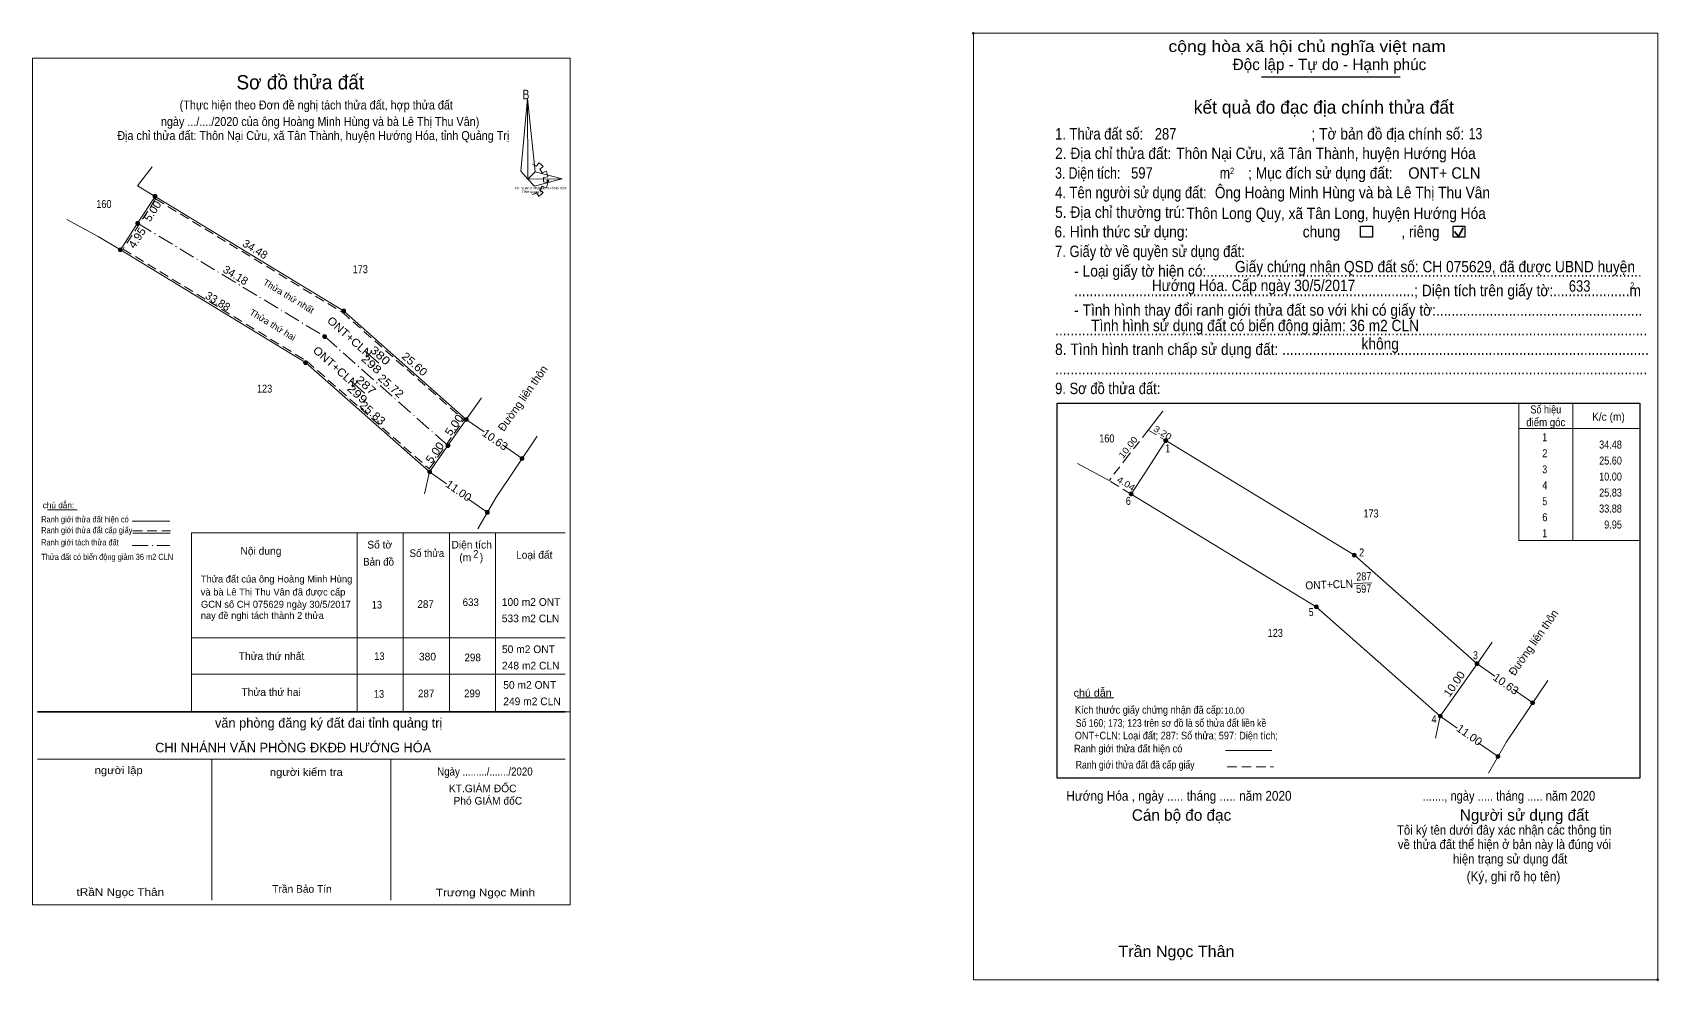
# Model space of a CAD drawing. Header units: metres. Extents: x 540353 to 540916, y 1835370 to 1835543.
# Drawn here: x 540353.4 to 540607.5, y 1835394.9 to 1835543.2 of the extents above; entities that cross this region are included whole.
import ezdxf
from ezdxf.enums import TextEntityAlignment as Align

# ---------------------------------------------------------------- set-up
doc = ezdxf.new("R2010")
doc.units = ezdxf.units.M
doc.header["$LTSCALE"] = 0.5
doc.header["$PDMODE"] = 32
doc.header["$PDSIZE"] = 0.25
doc.linetypes.add('DOT_DASHED', pattern=[7.7, 5, -1.2, 0.3, -1.2])
doc.linetypes.add('MEDIUM_DASHED', pattern=[4.5, 3, -1.5])
for name, color, linetype, lineweight in [('10', 7, 'Continuous', 13), ('2', 7, 'Continuous', 25), ('63', 7, 'Continuous', 13)]:
    doc.layers.add(name, color=color, linetype=linetype, lineweight=lineweight)

msp = doc.modelspace()

# ---------------------------------------------------------------- hatches: boundary and pattern name
at = {"layer": '10'}
for points in [[(540372.87, 1835517.56, 1), (540372.27, 1835517.56, 1)], [(540370.15, 1835513.36, 1), (540369.55, 1835513.36, 1)], [(540367.46, 1835509.21, 1), (540366.86, 1835509.21, 1)], [(540402.34, 1835499.66, 1), (540401.74, 1835499.66, 1)], [(540399.38, 1835495.65, 1), (540398.78, 1835495.65, 1)], [(540396.39, 1835491.58, 1), (540395.79, 1835491.58, 1)], [(540421.51, 1835482.7, 1), (540420.91, 1835482.7, 1)], [(540418.64, 1835478.61, 1), (540418.04, 1835478.61, 1)], [(540430.21, 1835476.59, 1), (540429.61, 1835476.59, 1)], [(540415.77, 1835474.51, 1), (540415.17, 1835474.51, 1)], [(540424.79, 1835468.19, 1), (540424.19, 1835468.19, 1)]]:
    msp.add_hatch(color=256, dxfattribs=at).paths.add_polyline_path(points)
at = {"layer": '63'}
for points in [[(540530.79, 1835479.39, 1), (540530.19, 1835479.39, 1)], [(540525.38, 1835471.04, 1), (540524.78, 1835471.04, 1)], [(540560.26, 1835461.49, 1), (540559.66, 1835461.49, 1)], [(540554.31, 1835453.41, 1), (540553.71, 1835453.41, 1)], [(540579.43, 1835444.53, 1), (540578.83, 1835444.53, 1)], [(540588.13, 1835438.42, 1), (540587.53, 1835438.42, 1)], [(540573.69, 1835436.34, 1), (540573.09, 1835436.34, 1)], [(540582.71, 1835430.02, 1), (540582.11, 1835430.02, 1)]]:
    msp.add_hatch(color=256, dxfattribs=at).paths.add_polyline_path(points)

# ---------------------------------------------------------------- linework, layer by layer
at = {"layer": '10'}
for p, q in [((540369.83, 1835519.22), (540372.12, 1835522.18)), ((540432.16, 1835522.26), (540432.52, 1835522.81)), ((540433.2, 1835522.22), (540432.69, 1835521.79)), ((540433.05, 1835521.22), (540433.66, 1835521.51)), ((540432.65, 1835518.56), (540433.2, 1835518.16)), ((540433.68, 1835518.88), (540433.01, 1835519.13)), ((540433.95, 1835520.62), (540433.26, 1835520.52)), ((540433.26, 1835519.84), (540433.95, 1835519.73)), ((540369.85, 1835513.36), (540372.57, 1835517.56)), ((540432.52, 1835517.56), (540432.16, 1835518.14)), ((540358.78, 1835513.97), (540363.71, 1835511.31)), ((540402.04, 1835499.66), (540421.21, 1835482.7)), ((540405.44, 1835493.34), (540407.53, 1835491.47)), ((540403.22, 1835488.69), (540405.31, 1835486.82)), ((540423.59, 1835486.09), (540421.21, 1835482.7)), ((540527.75, 1835481.05), (540530.04, 1835484.01)), ((540424, 1835480.74), (540421.21, 1835482.7)), ((540432.26, 1835480.08), (540425.8, 1835470.47)), ((540429.91, 1835476.59), (540426.85, 1835478.74)), ((540418.12, 1835472.65), (540415.47, 1835474.51)), ((540424.49, 1835468.19), (540421.39, 1835470.36)), ((540423, 1835465.6), (540425.8, 1835470.47)), ((540355.78, 1835468.58), (540360.41, 1835468.58)), ((540369.02, 1835466.79), (540374.87, 1835466.79)), ((540378.27, 1835465), (540436.67, 1835465)), ((540378.27, 1835465), (540378.27, 1835437.02)), ((540404.15, 1835465), (540404.15, 1835437.02)), ((540411.35, 1835465), (540411.35, 1835437.02)), ((540418.56, 1835465), (540418.56, 1835437.02)), ((540425.76, 1835465), (540425.76, 1835437.02)), ((540369.11, 1835464.92), (540374.95, 1835464.92)), ((540378.27, 1835448.58), (540436.67, 1835448.58)), ((540378.27, 1835442.88), (540436.67, 1835442.88)), ((540378.27, 1835437.02), (540436.67, 1835437.02)), ((540436.7, 1835437.02), (540437.42, 1835437.02)), ((540353.43, 1835436.3), (540353.43, 1835406.83)), ((540354.19, 1835429.62), (540436.67, 1835429.62)), ((540381.43, 1835429.62), (540381.43, 1835407.58)), ((540409.42, 1835429.62), (540409.42, 1835407.58))]:
    msp.add_line(p, q, dxfattribs=at)
at = {"layer": '10', "linetype": 'MEDIUM_DASHED'}
for p, q in [((540372.66, 1835517.15), (540367.58, 1835509.31)), ((540372.66, 1835517.15), (540401.88, 1835499.4)), ((540401.84, 1835499.44), (540420.81, 1835482.66)), ((540415.41, 1835474.97), (540420.81, 1835482.66)), ((540369.11, 1835465.31), (540375, 1835465.31))]:
    msp.add_line(p, q, dxfattribs=at)
at = {"layer": '10', "linetype": 'DOT_DASHED'}
for p, q in [((540369.85, 1835513.36), (540399.08, 1835495.65)), ((540399.08, 1835495.65), (540418.34, 1835478.61)), ((540369, 1835462.98), (540374.89, 1835462.98))]:
    msp.add_line(p, q, dxfattribs=at)
at = {"layer": '10', "lineweight": 35}
msp.add_line((540354.19, 1835437.03), (540436.67, 1835437.03), dxfattribs=at)
at = {"layer": '10'}
for points in [[(540353.43, 1835406.83), (540353.43, 1835539.14), (540437.41, 1835539.14), (540437.41, 1835406.83)], [(540353.43, 1835406.83), (540353.43, 1835539.14), (540437.41, 1835539.14), (540437.41, 1835406.83)], [(540430.77, 1835532.84), (540430.81, 1835520.24), (540429.71, 1835521.49)], [(540430.77, 1835532.84), (540430.81, 1835520.24), (540431.97, 1835521.41)], [(540436.19, 1835520.28), (540430.81, 1835520.24), (540431.97, 1835521.41)], [(540436.15, 1835520.3), (540431.87, 1835519.16), (540430.81, 1835520.24)]]:
    msp.add_lwpolyline(points, close=True, dxfattribs=at)
for points in [[(540369.83, 1835519.22), (540372.57, 1835517.56), (540402.04, 1835499.66)], [(540369.85, 1835513.36), (540367.16, 1835509.21), (540363.71, 1835511.31)], [(540367.16, 1835509.21), (540396.09, 1835491.58), (540415.47, 1835474.51), (540414.7, 1835471.05)], [(540415.47, 1835474.51), (540418.34, 1835478.61), (540421.21, 1835482.7)]]:
    msp.add_lwpolyline(points, dxfattribs=at)
at = {"layer": '10', "linetype": 'MEDIUM_DASHED'}
msp.add_lwpolyline([(540367.58, 1835509.31), (540396.27, 1835491.82), (540415.41, 1835474.97)], dxfattribs=at)
at = {"layer": '10'}
for centre in [(540372.57, 1835517.56), (540369.85, 1835513.36), (540367.16, 1835509.21), (540402.04, 1835499.66), (540399.08, 1835495.65), (540396.09, 1835491.58), (540421.21, 1835482.7), (540418.34, 1835478.61), (540429.91, 1835476.59), (540415.47, 1835474.51), (540424.49, 1835468.19)]:
    msp.add_circle(centre, 0.3, dxfattribs=at)
for major_axis, start_param, end_param in [((2.4608, 0), 1.00270906, 1.2755622), ((3.1399, 0), 0.71056237, 0.99687234), ((2.4608, 0), 0.42678376, 0.70646463), ((3.1399, 0), 0.1390515, 0.43393316), ((2.4608, 0), 5.56137327, 5.83951437), ((2.4608, 0), 6.13558388, 6.41618463), ((3.1399, 0), 5.85230288, 6.13839648), ((2.4608, 0), 4.99087134, 5.28933161), ((3.1399, 0), 5.28561416, 5.56798705)]:
    msp.add_ellipse((540430.8242, 1835520.1958), major_axis=major_axis, ratio=0.995001, start_param=start_param, end_param=end_param, dxfattribs=at)
msp.add_point((540433.95, 1835519.98), dxfattribs=at)
at = {"layer": '2'}
for p, q in [((540545.47, 1835536.26), (540567.09, 1835536.26)), ((540513.54, 1835485.26), (540604.57, 1835485.26)), ((540604.57, 1835485.26), (540604.57, 1835426.66))]:
    msp.add_line(p, q, dxfattribs=at)
at = {"layer": '2', "lineweight": 35}
for p, q in [((540575.62, 1835512.09), (540576.23, 1835511.3)), ((540576.23, 1835511.3), (540576.97, 1835512.62))]:
    msp.add_line(p, q, dxfattribs=at)
at = {"layer": '2', "lineweight": 13}
msp.add_lwpolyline([(540500.43, 1835543.04), (540607.36, 1835543.04), (540607.36, 1835395.15), (540500.43, 1835395.15)], close=True, dxfattribs=at)
at = {"layer": '2'}
for points in [[(540560.94, 1835512.88), (540562.77, 1835512.88), (540562.77, 1835511.16), (540560.94, 1835511.16)], [(540575.39, 1835512.88), (540577.22, 1835512.88), (540577.22, 1835511.16), (540575.39, 1835511.16)]]:
    msp.add_lwpolyline(points, close=True, dxfattribs=at)
msp.add_lwpolyline([(540604.57, 1835426.66), (540513.54, 1835426.66), (540513.54, 1835485.26)], dxfattribs=at)
for p in [(540500.43, 1835543.04), (540607.35, 1835395.15)]:
    msp.add_point(p, dxfattribs=at)
at = {"layer": '63'}
for p, q in [((540594.07, 1835485.26), (540594.07, 1835463.76)), ((540604.57, 1835485.26), (540604.57, 1835463.76)), ((540585.67, 1835481.26), (540604.57, 1835481.26)), ((540527.77, 1835475.19), (540530.49, 1835479.39)), ((540530.49, 1835479.39), (540559.96, 1835461.49)), ((540516.7, 1835475.8), (540521.63, 1835473.14)), ((540527.77, 1835475.19), (540525.08, 1835471.04)), ((540559.96, 1835461.49), (540579.13, 1835444.53)), ((540559.87, 1835457.04), (540562.68, 1835457.16)), ((540581.51, 1835447.92), (540579.13, 1835444.53)), ((540581.92, 1835442.57), (540579.13, 1835444.53)), ((540590.18, 1835441.91), (540583.72, 1835432.3)), ((540587.83, 1835438.42), (540584.77, 1835440.57)), ((540516.63, 1835439.2), (540522.36, 1835439.2)), ((540576.04, 1835434.48), (540573.39, 1835436.34)), ((540582.41, 1835430.02), (540579.31, 1835432.19)), ((540580.92, 1835427.43), (540583.72, 1835432.3)), ((540539.84, 1835430.96), (540547.06, 1835430.96))]:
    msp.add_line(p, q, dxfattribs=at)
at = {"layer": '63', "linetype": 'MEDIUM_DASHED'}
for p, q in [((540527.75, 1835481.05), (540530.49, 1835479.39)), ((540525.08, 1835471.04), (540521.63, 1835473.14)), ((540540.11, 1835428.43), (540547.33, 1835428.43))]:
    msp.add_line(p, q, dxfattribs=at)
at = {"layer": '63'}
for points in [[(540604.57, 1835463.76), (540585.67, 1835463.76), (540585.67, 1835485.26), (540604.57, 1835485.26)], [(540525.08, 1835471.04), (540554.01, 1835453.41), (540573.39, 1835436.34), (540572.62, 1835432.88)], [(540573.39, 1835436.34), (540576.26, 1835440.44), (540579.13, 1835444.53)]]:
    msp.add_lwpolyline(points, dxfattribs=at)
at = {"layer": '63', "linetype": 'MEDIUM_DASHED'}
msp.add_lwpolyline([(540527.75, 1835481.05), (540524.69, 1835477.1), (540521.63, 1835473.14)], dxfattribs=at)
at = {"layer": '63'}
for centre in [(540530.49, 1835479.39), (540525.08, 1835471.04), (540559.96, 1835461.49), (540554.01, 1835453.41), (540579.13, 1835444.53), (540587.83, 1835438.42), (540573.39, 1835436.34), (540582.41, 1835430.02)]:
    msp.add_circle(centre, 0.3, dxfattribs=at)

# ---------------------------------------------------------------- texts
at = {"layer": '10'}
msp.add_text('Sơ đồ thửa đất', height=2.221, dxfattribs=at).set_placement((540395.265, 1835534.28), align=Align.CENTER)
for s, height, width, p in [('B', 1.479, 0.8, (540430, 1835532.74)), ('CHI NHÁNH VPĐKĐĐ-HƯỚNG HÓA', 0.3497, 0.95, (540428.78, 1835518.68)), ('TỈNH quảng trị', 0.3499, 1.05, (540429.9, 1835518.08)), ('Ranh giới thửa đất hiện có ', 0.9598, 0.9, (540354.79, 1835466.61)), ('Ranh giới thửa đất cấp giấy', 0.9598, 0.9, (540354.79, 1835464.92)), ('Ranh giới tách thửa đất', 0.9598, 0.9, (540354.78, 1835463.01)), ('Số thửa', 1.197, 0.95, (540412.34, 1835461.2)), ('Thửa đất có biến động giảm 36 m2 CLN', 0.96, 0.9, (540354.78, 1835460.74)), ('Bản đồ', 1.197, 0.95, (540405.09, 1835459.86)), ('2', 1.197, 0.9, (540422.3, 1835461.1)), ('13', 1.2, 0.9, (540406.44, 1835453.15)), ('287', 1.2, 0.95, (540413.58, 1835453.25)), ('633', 1.2, 0.95, (540420.63, 1835453.54)), ('13', 1.2, 0.9, (540406.82, 1835445.11)), ('298', 1.2, 0.95, (540420.93, 1835444.91)), ('13', 1.2, 0.9, (540406.76, 1835439.21)), ('287', 1.2, 0.95, (540413.66, 1835439.28)), ('299', 1.2, 0.95, (540420.85, 1835439.29))]:
    msp.add_text(s, height=height, dxfattribs=dict(at, width=width)).set_placement(p)
for s, height, width, p in [('(Thực hiện theo Đơn đề nghị tách thửa đất, hợp thửa đất ', 1.4, 0.9, (540398, 1835531.14)), ('ngày .../..../2020 của ông Hoàng Minh Hùng và bà Lê Thị Thu Vân)', 1.4, 0.9, (540398.365, 1835528.55)), ('Địa chỉ thửa đất: Thôn Nại Cửu, xã Tân Thành, huyện Hướng Hóa, tỉnh Quảng Trị', 1.4, 0.9, (540397.3, 1835526.36)), ('160', 1.25, 0.85, (540364.58, 1835515.74)), ('173', 1.25, 0.85, (540404.645, 1835505.55)), ('123', 1.25, 0.85, (540389.685, 1835486.89)), ('160', 1.25, 0.85, (540521.28, 1835479.11)), ('Ngày ........./......./2020', 1.26, 0.9, (540424.115, 1835427.05))]:
    msp.add_text(s, height=height, dxfattribs=dict(at, width=width)).set_placement(p, align=Align.CENTER)
for s, height, rotation, width, p in [('5.00', 1.25, 57.072, 1.05, (540372.7113, 1835514.9153)), ('4.95', 1.25, 57.049, 1.05, (540370.2891, 1835510.7351)), ('Thửa thứ nhất', 1, 328.789, 1.05, (540393.1859, 1835501.5247)), ('Thửa thứ hai', 1, 328.642, 1.05, (540390.7048, 1835497.0628)), ('ONT+CLN', 1.25, 318.192, 1.1, (540402.5634, 1835495.1129)), ('ONT+CLN', 1.25, 318.192, 1.1, (540400.3434, 1835490.4629)), ('380', 1.25, 318.192, 1.25, (540407.3434, 1835492.2354)), ('25.60', 1.25, 318.5, 1.1, (540412.7159, 1835490.8788)), ('298', 1.25, 318.192, 1.25, (540405.9834, 1835490.8633)), ('299', 1.25, 318.192, 1.25, (540403.7634, 1835486.2143)), ('287', 1.25, 318.192, 1.25, (540405.1134, 1835487.5933)), ('25.72', 1.25, 318.5, 1.1, (540409.0109, 1835487.4633)), ('25.83', 1.25, 318.626, 1.1, (540406.1619, 1835483.2469)), ('5.00', 1.25, 54.942, 1.1, (540419.7968, 1835481.466)), ('10.63', 1.25, 324.92, 1.05, (540425.3558, 1835479.0248)), ('5.00', 1.25, 55.008, 1.1, (540416.7946, 1835477.1666)), ('11.00', 1.25, 324.982, 1.05, (540419.6614, 1835471.0498))]:
    msp.add_text(s, height=height, rotation=rotation, dxfattribs=dict(at, width=width)).set_placement(p, align=Align.CENTER)
for s, rotation, p in [('34.48', 328.726, (540387.8956, 1835508.7729)), ('34.18', 328.789, (540384.8361, 1835504.7054)), ('33.88', 328.642, (540382.0648, 1835500.6297)), ('Đường liên thôn', 54.929, (540430.5338, 1835485.6559))]:
    msp.add_text(s, height=1.25, rotation=rotation, dxfattribs=at).set_placement(p, align=Align.CENTER)
for s, height, p in [('chú dẫn:', 0.9598, (540355.02, 1835468.81)), ('Nội dung', 1.197, (540385.92, 1835461.56)), ('Số tờ', 1.197, (540405.73, 1835462.53)), ('Diện tích', 1.197, (540418.88, 1835462.53)), ('(m   )', 1.197, (540420.11, 1835460.55)), ('Loại đất', 1.197, (540428.97, 1835460.94)), ('Thửa đất của ông Hoàng Minh Hùng', 1.09, (540379.73, 1835457.22)), ('và bà Lê Thị Thu Vân đã được cấp ', 1.09, (540379.72, 1835455.19)), ('nay đề nghi tách thành 2 thửa', 1.082, (540379.72, 1835451.53)), ('GCN số CH 075629 ngày 30/5/2017', 1.09, (540379.75, 1835453.27)), ('100 m2 ONT', 1.197, (540426.75, 1835453.57)), ('533 m2 CLN', 1.197, (540426.75, 1835451.01)), ('50 m2 ONT', 1.197, (540426.78, 1835446.19)), ('Thửa thứ nhất', 1.197, (540385.65, 1835445.12)), ('380', 1.2, (540413.8, 1835445.04)), ('248 m2 CLN', 1.197, (540426.78, 1835443.63)), ('Thửa thứ hai', 1.197, (540386.08, 1835439.5)), ('50 m2 ONT', 1.197, (540426.98, 1835440.61)), ('249 m2 CLN', 1.197, (540426.98, 1835438.05))]:
    msp.add_text(s, height=height, dxfattribs=at).set_placement(p)
for s, height, p in [('văn phòng đăng ký đất đai tỉnh quảng trị', 1.493, (540417.46, 1835434.54)), ('CHI NHÁNH VĂN PHÒNG ĐKĐĐ HƯỚNG HÓA', 1.493, (540415.72, 1835430.68)), ('KT.GIÁM ĐỐC', 1.194, (540429.05, 1835424.44)), ('Phó GIÁM đốC', 1.194, (540429.94, 1835422.51)), ('Trần Bảo Tín', 1.191, (540400.18, 1835408.74))]:
    msp.add_text(s, height=height, dxfattribs=at).set_placement(p, align=Align.RIGHT)
for s, height, width, p in [('người lập', 1.194, 1.1, (540370.64, 1835427.28)), ('người kiểm tra', 1.194, 1.1, (540401.91, 1835426.99)), ('tRầN Ngọc Thân', 1.195, 1.15, (540373.99, 1835408.25)), ('Trương Ngọc Minh', 1.194, 1.15, (540431.95, 1835408.18))]:
    msp.add_text(s, height=height, dxfattribs=dict(at, width=width)).set_placement(p, align=Align.RIGHT)
at = {"layer": '2'}
for s, height, width, p in [('cộng hòa xã hội chủ nghĩa việt nam', 1.785, 1.15, (540530.91, 1835540.12)), ('1. Thửa đất số:', 1.785, 0.85, (540513.2, 1835526.44)), ('287', 1.78, 0.85, (540528.78, 1835526.44)), ('; Tờ bản đồ địa chính số:', 1.785, 0.9, (540553.26, 1835526.44)), ('13', 1.78, 0.8, (540577.82, 1835526.47)), ('2. Địa chỉ thửa đất:', 1.785, 0.9, (540513.2, 1835523.39)), ('Thôn Nại Cửu, xã Tân Thành, huyện Hướng Hóa', 1.78, 0.9, (540532.13, 1835523.39)), ('3. Diện tích:', 1.785, 0.8, (540513.2, 1835520.32)), ('597', 1.78, 0.85, (540525.08, 1835520.34)), ('m', 1.785, 0.8, (540538.94, 1835520.32)), ('2', 1.02, 0.8, (540540.54, 1835521.04)), ('; Mục đích sử dụng đất:', 1.785, 0.9, (540543.36, 1835520.32)), ('ONT+ CLN', 1.782, 0.95, (540568.39, 1835520.32)), ('4. Tên người sử dụng đất:', 1.785, 0.85, (540513.2, 1835517.27)), ('Ông Hoàng Minh Hùng và bà Lê Thị Thu Vân', 1.78, 0.9, (540538.16, 1835517.27)), ('5. Địa chỉ thường trú:', 1.785, 0.9, (540513.2, 1835514.2)), ('Thôn Long Quy, xã Tân Long, huyện Hướng Hóa', 1.78, 0.9, (540533.72, 1835514.02)), ('6. Hình thức sử dụng:', 1.785, 0.9, (540513.1, 1835511.14)), ('chung                , riêng', 1.785, 0.9, (540551.89, 1835511.14)), ('7. Giấy tờ về quyền sử dụng đất:', 1.785, 0.85, (540513.2, 1835508.08)), ('     - Loại giấy tờ hiện có:..................................................................................................................', 1.785, 0.9, (540513.2, 1835505.02)), ('Giấy chứng nhận QSD đất số: CH 075629, đã được UBND huyện', 1.78, 0.9, (540541.3, 1835505.69)), ('     .........................................................................................; Diện tích trên giấy tờ:....................m', 1.785, 0.9, (540513.2, 1835501.96)), ('Hướng Hóa. Cấp ngày 30/5/2017', 1.78, 0.9, (540528.31, 1835502.76)), ('633', 1.78, 0.85, (540593.47, 1835502.67)), ('2', 1.02, 0.8, (540603.06, 1835503.1)), ('     - Tình hình thay đổi ranh giới thửa đất so với khi có giấy tờ:......................................................', 1.785, 0.9, (540513.2, 1835498.91)), ('Tình hình sử dụng đất có biến động giảm: 36 m2 CLN', 1.78, 0.9, (540518.84, 1835496.49)), ('...........................................................................................................................................................', 1.785, 0.9, (540513.2, 1835495.85)), ('không', 1.785, 0.9, (540561.07, 1835493.63)), ('8. Tình hình tranh chấp sử dụng đất: ................................................................................................', 1.785, 0.9, (540513.2, 1835492.78)), ('9. Sơ đồ thửa đất:', 1.785, 0.85, (540513.2, 1835486.66)), ('...........................................................................................................................................................', 1.785, 0.9, (540513.2, 1835489.73)), ('Hướng Hóa , ngày ..... tháng ..... năm 2020', 1.53, 0.9, (540514.95, 1835423.12)), ('......., ngày ..... tháng ..... năm 2020', 1.53, 0.85, (540570.62, 1835423.12)), ('(Ký, ghi rõ họ tên)', 1.53, 0.9, (540577.5, 1835410.53)), ('Trần Ngọc Thân', 1.786, 1.05, (540523.1, 1835398.69))]:
    msp.add_text(s, height=height, dxfattribs=dict(at, width=width)).set_placement(p)
for s, p in [('Độc lập - Tự do - Hạnh phúc', (540540.94, 1835537.29)), ('Cán bộ đo đạc', (540525.19, 1835419.99)), ('Người sử dụng đất', (540576.44, 1835419.99))]:
    msp.add_text(s, height=1.785, dxfattribs=at).set_placement(p)
for s, height, p in [('kết quả đo đạc địa chính thửa đất', 2.04, (540555.185, 1835530.48)), ('.', 0.5099, (540607.3439, 1835394.87))]:
    msp.add_text(s, height=height, dxfattribs=at).set_placement(p, align=Align.CENTER)
at = {"layer": '2', "width": 0.9}
for s, p in [('Tôi ký tên dưới đây xác nhận các thông tin', (540583.375, 1835417.81)), ('về thửa đất thể hiện ở bản này là đúng vói', (540583.42, 1835415.56)), ('hiện trạng sử dụng đất', (540584.305, 1835413.3))]:
    msp.add_text(s, height=1.474, dxfattribs=at).set_placement(p, align=Align.CENTER)
at = {"layer": '63'}
for s, height, width, p in [('điểm góc', 1.25, 0.9, (540589.87, 1835481.64)), ('Số hiệu', 1.25, 0.85, (540589.87, 1835483.64)), ('K/c (m)', 1.25, 0.95, (540599.655, 1835482.5)), (' 1', 1.25, 0.75, (540589.52, 1835479.29)), (' 2', 1.25, 0.85, (540589.525, 1835476.79)), (' 3', 1.25, 0.8, (540589.515, 1835474.29)), (' 4', 1.25, 0.85, (540589.52, 1835471.79)), (' 5', 1.25, 0.8, (540589.525, 1835469.29)), ('173', 1.25, 0.85, (540562.565, 1835467.38)), (' 6', 1.25, 0.85, (540589.525, 1835466.79)), (' 1', 1.25, 0.75, (540589.52, 1835464.29)), ('123', 1.25, 0.85, (540547.605, 1835448.72)), ('10.00', 0.99, 0.95, (540541.225, 1835436.7))]:
    msp.add_text(s, height=height, dxfattribs=dict(at, width=width)).set_placement(p, align=Align.CENTER)
for s, height, rotation, width, p in [('3.20', 1, 328.791, 1.15, (540529.7459, 1835480.2028)), ('10.00', 1, 52.306, 1.15, (540525.0026, 1835478.0393)), ('4.04', 1, 328.671, 1.15, (540524.025, 1835472.2495)), ('ONT+CLN', 1.25, 2.429, 0.95, (540556.0485, 1835456.2781)), ('287', 1.25, 2.429, 0.85, (540561.4685, 1835457.5608)), ('597', 1.25, 2.429, 0.85, (540561.4485, 1835455.6308)), ('10.00', 1.25, 54.975, 1.05, (540576.0805, 1835441.0113)), ('10.63', 1.25, 324.92, 1.05, (540583.2758, 1835440.8548)), ('11.00', 1.25, 324.982, 1.05, (540577.5814, 1835432.8798))]:
    msp.add_text(s, height=height, rotation=rotation, dxfattribs=dict(at, width=width)).set_placement(p, align=Align.CENTER)
for s, width, p in [(' 1', 0.75, (540531.14, 1835477.54)), ('34.48', 0.85, (540601.76, 1835478.15)), ('25.60', 0.85, (540601.76, 1835475.65)), ('10.00', 0.85, (540601.76, 1835473.15)), (' 6', 0.85, (540525.04, 1835469.35)), ('25.83', 0.85, (540601.76, 1835470.65)), ('33.88', 0.85, (540601.76, 1835468.15)), ('9.95', 0.85, (540601.76, 1835465.65)), (' 2', 0.85, (540561.49, 1835461.29)), (' 5', 0.8, (540553.58, 1835451.97)), (' 3', 0.8, (540579.25, 1835445.23)), (' 4', 0.85, (540572.81, 1835435.26))]:
    msp.add_text(s, height=1.25, dxfattribs=dict(at, width=width)).set_placement(p, align=Align.RIGHT)
msp.add_text('Đường liên thôn', height=1.25, rotation=54.929, dxfattribs=at).set_placement((540588.4538, 1835447.4859), align=Align.CENTER)
for s, height, width, p in [('chú dẫn', 1.188, 1.05, (540516.1, 1835439.38)), ('Kích thước giấy chứng nhận đã cấp:', 1.188, 0.9, (540516.31, 1835436.73)), ('Số 160; 173; 123 trên sơ đồ là số thửa đất liền kề', 1.19, 0.85, (540516.43, 1835434.67)), ('Ranh giới thửa đất hiện có ', 1.188, 0.9, (540516.16, 1835430.68)), ('ONT+CLN: Loại đất; 287: Số thửa; 597: Diện tích;', 1.19, 0.9, (540516.28, 1835432.71)), ('Ranh giới thửa đất đã cấp giấy', 1.19, 0.85, (540516.43, 1835428.15))]:
    msp.add_text(s, height=height, dxfattribs=dict(at, width=width)).set_placement(p)

doc.saveas('drawing.dxf')
